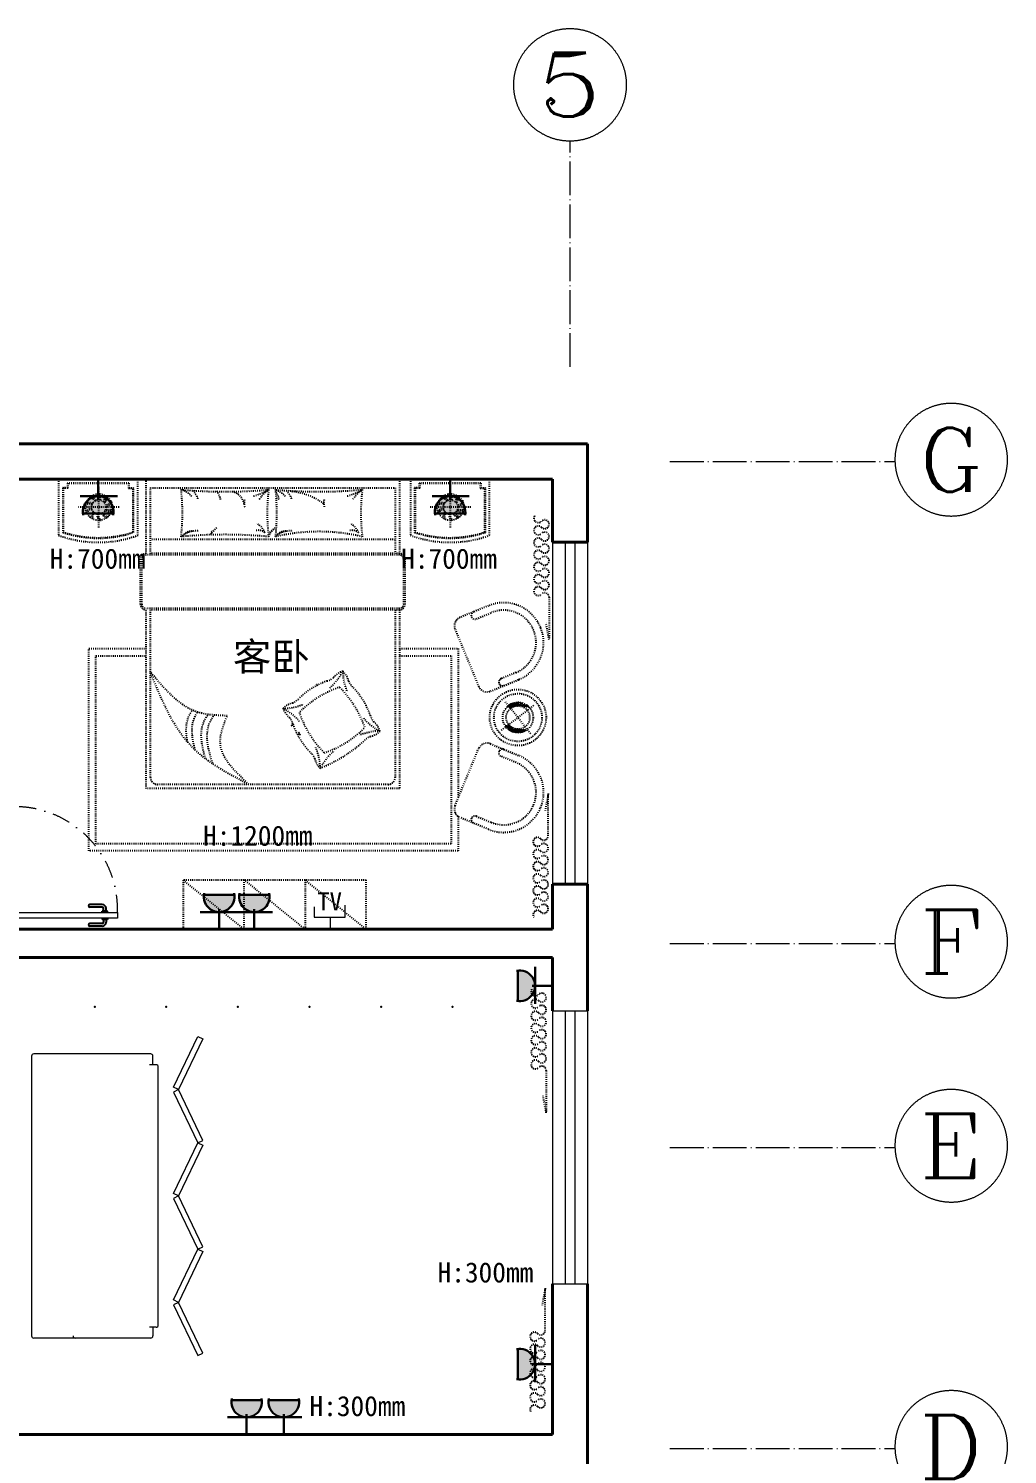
# Model space of a CAD drawing. Header units: millimetres. Extents: x -64529 to 3079702, y -28926 to 77119.
# Drawn here: x -47546 to -40590, y 9888 to 20021 of the extents above; entities that cross this region are included whole.
import ezdxf
from ezdxf.enums import TextEntityAlignment as Align

# ---------------------------------------------------------------- set-up
doc = ezdxf.new("R2010")
doc.units = ezdxf.units.MM
doc.header["$LTSCALE"] = 10
for name, pattern in [('ACAD_ISO03W100', [30, 12, -18]), ('ACAD_ISO04W100', [30.5, 24, -3, 0.5, -3]), ('DASHDOT', [25.4, 12.7, -6.35, 0, -6.35])]:
    doc.linetypes.add(name, pattern=pattern)
doc.layers.get('0').update_dxf_attribs({"color": 255})
for name, color, linetype, lineweight in [('1弱电插座布置图', 6, 'Continuous', 30), ('1强电插座布置图', 1, 'Continuous', 30), ('A__轴线', 3, 'ACAD_ISO04W100', 0), ('图层1', 7, 'Continuous', 40), ('地下家具内线', 167, 'Continuous', 5), ('地下家具外线', 56, 'Continuous', 20), ('家具线', 52, 'Continuous', 15), ('平面', 45, 'Continuous', 5), ('门窗', 5, 'Continuous', 9), ('黄安－轨迹', 144, 'DASHDOT', 15)]:
    doc.layers.add(name, color=color, linetype=linetype, lineweight=lineweight)
doc.layers.add('A—缺憾分析文字', color=40, linetype='Continuous')
doc.layers.add('家具内线', color=8, linetype='Continuous')
doc.styles.add('_TCH_AXIS', font='COMPLEX', dxfattribs={"bigfont": 'GBCBIG'})
doc.styles.add('COMPLEX', font='COMPLEX')
doc.styles.get("Standard").update_dxf_attribs({"font": ''})
doc.styles.add('宋', font='')
doc.styles.add('宋体', font='', dxfattribs={"height": 2.5})
doc.styles.get('Standard').set_extended_font_data('SimSun')
doc.styles.get('宋').set_extended_font_data('FangSong_GB2312')
doc.styles.get('宋体').set_extended_font_data('SimSun')

# ---------------------------------------------------------------- blocks, each defined once
blk = doc.blocks.new('_AXISO')
blk.add_circle((0, 0), 0.5)
at = {"style": 'COMPLEX', "width": 1.041667}
blk.add_attdef('A', text='', height=0.56, rotation=360, dxfattribs=at).set_placement((0.74875, -0.28), (1.24875, -0.28), align=Align.FIT)
blk = doc.blocks.new('20180421.144813')
at = {"layer": 'A__轴线'}
for p, q in [((20830, 18863), (20830, 20468)), ((21540, 18192), (23139, 18192)), ((21540, 14767), (23139, 14767)), ((21540, 13317), (23139, 13317)), ((21540, 11177), (23139, 11177))]:
    blk.add_line(p, q, dxfattribs=at)
ref = blk.add_blockref('_AXISO', (20830, 20868), dxfattribs=dict(at, xscale=800, yscale=800, zscale=800, rotation=179.9999965934954))
ref.add_attrib('A', '5', dxfattribs={"color": 7, "height": 453, "rotation": 360, "style": '_TCH_AXIS', "width": 1.5}).set_placement((20603, 20642), (21056, 20642), align=Align.FIT)
ref = blk.add_blockref('_AXISO', (23539, 18204), dxfattribs=dict(at, xscale=-800, yscale=800, zscale=800))
ref.add_attrib('A', 'G', dxfattribs={"color": 7, "height": 453, "style": '_TCH_AXIS', "width": 1.166667}).set_placement((23312, 17977), (23765, 17977), align=Align.FIT)
ref = blk.add_blockref('_AXISO', (23539, 14779), dxfattribs=dict(at, xscale=-800, yscale=800, zscale=800))
ref.add_attrib('A', 'F', dxfattribs={"color": 7, "height": 453, "style": '_TCH_AXIS', "width": 1.3125}).set_placement((23312, 14552), (23765, 14552), align=Align.FIT)
ref = blk.add_blockref('_AXISO', (23539, 13329), dxfattribs=dict(at, xscale=-800, yscale=800, zscale=800))
ref.add_attrib('A', 'E', dxfattribs={"color": 7, "height": 453, "style": '_TCH_AXIS', "width": 1.3125}).set_placement((23312, 13102), (23765, 13102), align=Align.FIT)
ref = blk.add_blockref('_AXISO', (23539, 11189), dxfattribs=dict(at, xscale=-800, yscale=800, zscale=800))
ref.add_attrib('A', 'D', dxfattribs={"color": 7, "height": 453, "style": '_TCH_AXIS', "width": 1.235294}).set_placement((23312, 10962), (23765, 10962), align=Align.FIT)
blk = doc.blocks.new('fhrhrthrthr')
at = {"layer": '1强电插座布置图', "linetype": 'ByBlock'}
h = blk.add_hatch(color=1, dxfattribs=at)
edge = h.paths.add_edge_path()
edge.add_ellipse((202250, 8956), major_axis=(-76.8, -76.8), ratio=1, start_angle=308.0428, end_angle=501.9572, ccw=False)
edge.add_line((202142, 8969), (202358, 8969))
at = {"layer": '1强电插座布置图', "color": 1}
for p, q in [((202142, 8969), (202358, 8969)), ((202114, 8847), (202378, 8847)), ((202205, 8857), (202205, 8857)), ((202250, 8724), (202250, 8868))]:
    blk.add_line(p, q, dxfattribs=at)
blk.add_ellipse((202250, 8956), major_axis=(0, 109), ratio=1, start_param=1.348329, end_param=4.934795, dxfattribs=at)
blk = doc.blocks.new('erghherher')
at = {"layer": '1弱电插座布置图', "lineweight": 9}
for p, q in [((3068512, -5449546), (3068512, -5449621)), ((3068732, -5449621), (3068732, -5449534)), ((3068512, -5449621), (3068732, -5449621)), ((3068626, -5449621), (3068626, -5449707))]:
    blk.add_line(p, q, dxfattribs=at)
at = {"layer": '1弱电插座布置图', "lineweight": 9, "ltscale": 20, "insert": (3068533, -5449443), "char_height": 129.35, "width": 114.37, "attachment_point": 1, "style": '宋'}
blk.add_mtext('{\\fSimSun|b0|i0|c134|p2;TV}', dxfattribs=at)
blk = doc.blocks.new('fewfwfew')
at = {"layer": '家具内线'}
for p, q in [((708264, 17846), (708245, 17846)), ((708264, 17856), (708264, 17817)), ((708274, 17856), (708264, 17856)), ((708312, 17856), (708322, 17856)), ((708322, 17856), (708322, 17817)), ((708322, 17846), (708341, 17846)), ((708216, 17817), (708216, 17731)), ((708235, 17817), (708235, 17731)), ((708264, 17827), (708245, 17827)), ((708274, 17817), (708264, 17817)), ((708312, 17817), (708322, 17817)), ((708322, 17827), (708341, 17827)), ((708351, 17817), (708351, 17731)), ((708370, 17817), (708370, 17731))]:
    blk.add_line(p, q, dxfattribs=at)
for centre, radius, start, end in [((708245, 17817), 28.9, 90, 180), ((708341, 17817), 28.9, 0, 90), ((708245, 17817), 9.63, 90, 180), ((708341, 17817), 9.63, 0, 90), ((708226, 17731), 9.63, 180, 0), ((708361, 17731), 9.63, 180, 0)]:
    blk.add_arc(centre, radius, start, end, dxfattribs=at)

msp = doc.modelspace()

# ---------------------------------------------------------------- linework, layer by layer
at = {"layer": 'A—缺憾分析文字', "color": 250, "linetype": 'ACAD_ISO03W100', "ltscale": 0.05}
for p, q in [((-47269.4, 16756.9), (-47302.4, 16756.9)), ((-47266.4, 16753.9), (-47302.4, 16753.9)), ((-47269.4, 16789.9), (-47269.4, 16756.9)), ((-47266.4, 16789.9), (-47266.4, 16753.9)), ((-47047.5, 16475.7), (-47047.5, 16764.1)), ((-46925.9, 16819.9), (-45125.9, 16819.9)), ((-46835.7, 16789.9), (-46835.7, 16753.9)), ((-46835.7, 16753.9), (-46799.7, 16753.9)), ((-46832.7, 16789.9), (-46832.7, 16756.9)), ((-46832.7, 16756.9), (-46799.7, 16756.9)), ((-46710.4, 16289.9), (-46710.4, 16819.9)), ((-46680.4, 16289.9), (-46680.4, 16758.1)), ((-46680.4, 16758.1), (-45660.4, 16758.1)), ((-45660.4, 16758.1), (-44984.9, 16758.1)), ((-45660.4, 16758.1), (-44940.4, 16758.1)), ((-44940.4, 16758.1), (-44940.4, 16289.9)), ((-44910.4, 16819.9), (-44910.4, 16289.9)), ((-44769.8, 16756.9), (-44802.8, 16756.9)), ((-44766.8, 16753.9), (-44802.8, 16753.9)), ((-44769.8, 16789.9), (-44769.8, 16756.9)), ((-44766.8, 16789.9), (-44766.8, 16753.9)), ((-44547.9, 16475.7), (-44547.9, 16764.1)), ((-44336.1, 16789.9), (-44336.1, 16753.9)), ((-44336.1, 16753.9), (-44300.1, 16753.9)), ((-44333.1, 16789.9), (-44333.1, 16756.9)), ((-44333.1, 16756.9), (-44300.1, 16756.9)), ((-46903.3, 16619.9), (-47191.7, 16619.9)), ((-44403.7, 16619.9), (-44692.1, 16619.9)), ((-44940.4, 16389.9), (-46680.4, 16389.9)), ((-46750.7, 15930.1), (-46750.7, 16249.7)), ((-46740.7, 15930.1), (-46740.7, 16249.7)), ((-44910.7, 16279.9), (-46710.7, 16279.9)), ((-44910.7, 16289.9), (-46680.4, 16289.9)), ((-44880.7, 15930.1), (-44880.7, 16249.7)), ((-44870.7, 15930.1), (-44870.7, 16249.7)), ((-44910.7, 15899.9), (-46710.7, 15899.9)), ((-46710.4, 14619.9), (-46710.4, 15889.9)), ((-44910.7, 15889.9), (-46680.4, 15889.9)), ((-46680.4, 14699.9), (-46680.4, 15889.9)), ((-44940.4, 15889.9), (-44940.4, 14699.9)), ((-44910.4, 15889.9), (-44910.4, 14619.9)), ((-44384.5, 15875.6), (-44480.3, 15836)), ((-44515.5, 15751.4), (-44348.6, 15347.1)), ((-44264, 15312), (-44061.8, 15395.4)), ((-44186.5, 15035.6), (-43951.3, 15214.3)), ((-43977.1, 15009.3), (-44160.7, 15240.7)), ((-44110.2, 15197.3), (-44145.7, 15201.4)), ((-44108.9, 15198), (-44144.9, 15202.1)), ((-44106.3, 15199.4), (-44143.4, 15203.6)), ((-44104.9, 15200.1), (-44142.6, 15204.4)), ((-44102, 15201.4), (-44140.9, 15205.9)), ((-44100.4, 15202.1), (-44140.1, 15206.6)), ((-44097.1, 15203.3), (-44138.4, 15208.1)), ((-44095.2, 15204), (-44137.5, 15208.8)), ((-44091.3, 15205.2), (-44135.6, 15210.3)), ((-44089, 15205.8), (-44134.7, 15211)), ((-44084, 15206.9), (-44132.7, 15212.5)), ((-44080.9, 15207.4), (-44131.7, 15213.2)), ((-44073.1, 15208.1), (-44129.7, 15214.6)), ((-44066.2, 15208.2), (-44128.6, 15215.4)), ((-43992.1, 15201.3), (-44126.4, 15216.8)), ((-43993.1, 15202.3), (-44125.2, 15217.5)), ((-43995, 15204.2), (-44122.9, 15218.9)), ((-43996.1, 15205.2), (-44121.6, 15219.6)), ((-43998.3, 15207.1), (-44119.1, 15221)), ((-43999.4, 15208.1), (-44117.7, 15221.7)), ((-44001.8, 15210), (-44114.9, 15223)), ((-44109.4, 15197.7), (-44106, 15226.7)), ((-44106, 15226.7), (-44109.4, 15197.7)), ((-44103.4, 15227.6), (-44106.7, 15199.2)), ((-44100.8, 15228.5), (-44104, 15200.5)), ((-44098.2, 15229.3), (-44101.4, 15201.7)), ((-44095.6, 15229.9), (-44098.7, 15202.7)), ((-44093, 15230.6), (-44096.1, 15203.7)), ((-44090.4, 15231.1), (-44093.5, 15204.5)), ((-44087.8, 15231.6), (-44090.9, 15205.3)), ((-44085.3, 15232), (-44088.3, 15206)), ((-44082.7, 15232.4), (-44085.7, 15206.5)), ((-44080.2, 15232.7), (-44083.1, 15207)), ((-44077.6, 15232.9), (-44080.6, 15207.4)), ((-44075.1, 15233.1), (-44078, 15207.7)), ((-44072.6, 15233.2), (-44075.5, 15208)), ((-44070, 15233.3), (-44072.9, 15208.1)), ((-44067.5, 15233.3), (-44070.4, 15208.2)), ((-44065, 15233.2), (-44067.9, 15208.2)), ((-44062.5, 15233.1), (-44065.4, 15208.2)), ((-44060, 15232.9), (-44062.9, 15208)), ((-44057.5, 15232.7), (-44060.4, 15207.8)), ((-44055, 15232.4), (-44057.9, 15207.5)), ((-44052.5, 15232), (-44055.4, 15207.1)), ((-44050.1, 15231.6), (-44052.9, 15206.7)), ((-43990.3, 15199.5), (-44052.6, 15206.6)), ((-44047.6, 15231.2), (-44050.5, 15206.2)), ((-44045.1, 15230.6), (-44048, 15205.6)), ((-44042.7, 15230.1), (-44045.6, 15204.9)), ((-44040.3, 15229.4), (-44043.2, 15204.2)), ((-44124.5, 15062.9), (-44160.5, 15067.1)), ((-44121, 15060), (-44158.7, 15064.4)), ((-44117.1, 15057.1), (-44156.8, 15061.6)), ((-44112.5, 15054), (-44154.7, 15058.9)), ((-44106.8, 15050.8), (-44152.5, 15056.1)), ((-44099.3, 15047.5), (-44150.1, 15053.3)), ((-44085.2, 15043.3), (-44147.6, 15050.5)), ((-44012.6, 15032.4), (-44144.8, 15047.6)), ((-44016.2, 15030.3), (-44141.7, 15044.8)), ((-44020.1, 15028.3), (-44138.4, 15041.9)), ((-44024.4, 15026.2), (-44134.7, 15038.9)), ((-44029.1, 15024.3), (-44130.6, 15035.9)), ((-44128.2, 15034.3), (-44124.9, 15063.3)), ((-44034.3, 15022.3), (-44126, 15032.9)), ((-44125.8, 15032.8), (-44122.6, 15061.3)), ((-44123.5, 15031.4), (-44120.3, 15059.4)), ((-44121.1, 15030.1), (-44117.9, 15057.7)), ((-44040.3, 15020.5), (-44120.5, 15029.7)), ((-44118.8, 15028.8), (-44115.6, 15056)), ((-44116.4, 15027.6), (-44113.3, 15054.5)), ((-44114, 15026.5), (-44110.9, 15053.1)), ((-44111.6, 15025.4), (-44108.6, 15051.7)), ((-44109.2, 15024.4), (-44106.2, 15050.5)), ((-44106.8, 15023.5), (-44084.7, 15047.2)), ((-44104.4, 15022.6), (-44101.4, 15048.3)), ((-44101.9, 15021.8), (-44099, 15047.3)), ((-44099.5, 15021.1), (-44096.6, 15046.4)), ((-44097.1, 15020.4), (-44094.2, 15045.6)), ((-44094.6, 15019.7), (-44091.7, 15044.9)), ((-44092.2, 15019.2), (-44089.3, 15044.2)), ((-44089.7, 15018.7), (-44086.8, 15043.6)), ((-44087.2, 15018.2), (-44084.4, 15043.1)), ((-44084.8, 15017.8), (-44081.9, 15042.7)), ((-44082.3, 15017.5), (-44079.4, 15042.4)), ((-44079.8, 15017.2), (-44076.9, 15042.1)), ((-44077.3, 15017), (-44074.4, 15041.9)), ((-44074.8, 15016.8), (-44071.9, 15041.8)), ((-44072.3, 15016.7), (-44069.4, 15041.7)), ((-44009.3, 15034.6), (-44071.6, 15041.7)), ((-44069.8, 15016.7), (-44066.9, 15041.7)), ((-44067.3, 15016.7), (-44064.4, 15041.8)), ((-44064.7, 15016.7), (-44061.8, 15042)), ((-44515.5, 14498.6), (-44348.6, 14902.8)), ((-44264, 14938), (-44061.8, 14854.6)), ((-44910.4, 14619.9), (-46710.4, 14619.9)), ((-44990.4, 14649.9), (-46630.4, 14649.9)), ((-44384.5, 14374.4), (-44480.3, 14413.9)), ((-45146.7, 13969.9), (-46446.7, 13969.9)), ((-46446.7, 13969.9), (-46446.7, 13619.9)), ((-46446.7, 13969.9), (-46013.4, 13619.9)), ((-46013.4, 13619.9), (-46013.4, 13969.9)), ((-45580.1, 13619.9), (-46013.4, 13969.9)), ((-45580.1, 13969.9), (-45580.1, 13619.9)), ((-45580.1, 13969.9), (-45146.7, 13619.9)), ((-45146.7, 13619.9), (-45146.7, 13969.9))]:
    msp.add_line(p, q, dxfattribs=at)
for points in [[(-46769.7, 16419.9), (-46769.7, 16819.9), (-47332.4, 16819.9), (-47332.4, 16419.9, 0.1777166)], [(-44270.1, 16419.9), (-44270.1, 16819.9), (-44832.8, 16819.9), (-44832.8, 16419.9, 0.1777166)], [(-44203.1, 15366, 0.4142945), (-44168.2, 15351.5), (-44061.8, 15395.4, 0.4141528), (-43907.9, 15765.6, 0.4142764), (-44278.1, 15919.4), (-44384.5, 15875.6, 0.4141367), (-44399, 15840.7, 0.4145821), (-44364.2, 15826.2), (-44364.1, 15826.3), (-44257.8, 15870.1, -0.41428), (-43957.2, 15745.2, -0.4141495), (-44082.2, 15444.7), (-44188.6, 15400.9), (-44188.6, 15400.8, 0.4138484), (-44203.1, 15366)], [(-44203.1, 14883.9, -0.4142945), (-44168.2, 14898.4), (-44061.8, 14854.6, -0.4141528), (-43907.9, 14484.4, -0.4142764), (-44278.1, 14330.5), (-44384.5, 14374.4, -0.4141367), (-44399, 14409.3, -0.4145821), (-44364.2, 14423.7), (-44364.1, 14423.7), (-44257.8, 14379.9, 0.41428), (-43957.2, 14504.7, 0.4141495), (-44082.2, 14805.3), (-44188.6, 14849.1), (-44188.6, 14849.1, -0.4138484), (-44203.1, 14883.9)]]:
    msp.add_lwpolyline(points, format="xyb", close=True, dxfattribs=at)
for points in [[(-47302.4, 16756.9), (-47302.4, 16440.8, 0.1628678), (-46799.7, 16440.8), (-46799.7, 16756.9)], [(-47299.4, 16756.9), (-47299.4, 16443, 0.1613282), (-46802.7, 16443), (-46802.7, 16756.9)], [(-44802.8, 16756.9), (-44802.8, 16440.8, 0.1628678), (-44300.1, 16440.8), (-44300.1, 16756.9)], [(-44799.8, 16756.9), (-44799.8, 16443, 0.1613282), (-44303.1, 16443), (-44303.1, 16756.9)], [(-43951, 16557.1, 0.8923786), (-43901.4, 16519.6, -2.5), (-43901.4, 16476.4, 2.5), (-43901.4, 16433.2, -0.677033), (-43847.4, 16411.6, -0.677033), (-43901.4, 16390, 2.5), (-43901.4, 16346.8, -2.5), (-43901.4, 16303.6, 2.5), (-43901.4, 16260.4, -2.5), (-43901.4, 16217.2, 2.5), (-43901.4, 16174, -2.5), (-43901.4, 16130.8, 2.5), (-43901.4, 16087.6, -2.5), (-43901.4, 16044.4, 2.5), (-43901.4, 16001.2, -0.677033), (-43847.4, 15979.6), (-43847.4, 15679.3), (-43869.2, 15799)], [(-43956.9, 13706.8, -0.8923786), (-43907.3, 13744.3, 2.5), (-43907.3, 13787.5, -2.5), (-43907.3, 13830.7, 0.677033), (-43853.3, 13852.3, 0.677033), (-43907.3, 13873.9, -2.5), (-43907.3, 13917.1, 2.5), (-43907.3, 13960.3, -2.5), (-43907.3, 14003.5, 2.5), (-43907.3, 14046.7, -2.5), (-43907.3, 14089.9, 2.5), (-43907.3, 14133.1, -2.5), (-43907.3, 14176.3, 2.5), (-43907.3, 14219.5, -2.5), (-43907.3, 14262.7, 0.677033), (-43853.3, 14284.3), (-43853.3, 14584.7), (-43875.1, 14464.9)], [(-43971.2, 13193.9, 0.8923786), (-43921.5, 13156.3, -2.5), (-43921.5, 13113.1, 2.5), (-43921.5, 13069.9, -0.677033), (-43867.5, 13048.3, -0.677033), (-43921.5, 13026.7, 2.5), (-43921.5, 12983.5, -2.5), (-43921.5, 12940.3, 2.5), (-43921.5, 12897.1, -2.5), (-43921.5, 12853.9, 2.5), (-43921.5, 12810.7, -2.5), (-43921.5, 12767.5, 2.5), (-43921.5, 12724.3, -2.5), (-43921.5, 12681.1, 2.5), (-43921.5, 12637.9, -0.677033), (-43867.5, 12616.3), (-43867.5, 12316), (-43889.3, 12435.8)], [(-43978.5, 10191.4, -0.8923786), (-43928.9, 10228.9, 2.5), (-43928.9, 10272.1, -2.5), (-43928.9, 10315.3, 0.677033), (-43874.9, 10336.9, 0.677033), (-43928.9, 10358.5, -2.5), (-43928.9, 10401.7, 2.5), (-43928.9, 10444.9, -2.5), (-43928.9, 10488.1, 2.5), (-43928.9, 10531.3, -2.5), (-43928.9, 10574.5, 2.5), (-43928.9, 10617.7, -2.5), (-43928.9, 10660.9, 2.5), (-43928.9, 10704.1, -2.5), (-43928.9, 10747.3, 0.677033), (-43874.9, 10768.9), (-43874.9, 11069.2), (-43896.7, 10949.5)]]:
    msp.add_lwpolyline(points, format="xyb", dxfattribs=at)
for points in [[(-46832.7, 16789.9), (-47269.4, 16789.9)], [(-46832.7, 16786.9), (-47269.4, 16786.9)], [(-44333.1, 16789.9), (-44769.8, 16789.9)], [(-44333.1, 16786.9), (-44769.8, 16786.9)], [(-44494.2, 14421.8), (-44494.2, 14176.7), (-47117.3, 14176.7), (-47117.3, 15614.5), (-46710.4, 15614.5)], [(-44910.4, 15614.5), (-44494.2, 15614.5), (-44494.2, 14550)], [(-44910.4, 15564.5), (-44544.2, 15564.5), (-44544.2, 14226.7), (-47067.3, 14226.7), (-47067.3, 15564.5), (-46710.4, 15564.5)]]:
    msp.add_lwpolyline(points, dxfattribs=at)
for centre, radius in [((-47047.5, 16619.9), 94.2), ((-47047.5, 16619.9), 51), ((-44547.9, 16619.9), 94.2), ((-44547.9, 16619.9), 51), ((-44068.9, 15125), 200), ((-44068.9, 15125), 170), ((-44068.9, 15125), 108.3), ((-44068.9, 15125), 83.3)]:
    msp.add_circle(centre, radius, dxfattribs=at)
for centre, radius, start, end in [((-46151, 20147.9), 3417.7, 264.7893, 275.2107), ((-48058.6, 16577.2), 1606, 354.02798, 5.97202), ((-46561.4, 16515.3), 252, 45.84152, 65.35435), ((-46474.2, 16633.1), 139.9, 19.64419, 49.46457), ((-46309.8, 16651.6), 130, 10.10133, 38.1826), ((-46122.8, 16622.2), 110.3, 11.13105, 78.47945), ((-46018.3, 17023.7), 331.1, 282.4767, 302.46209), ((-45590.1, 16431.8), 400.6, 128.72081, 143.50647), ((-44419.7, 16577.2), 1430.7, 173.29311, 186.70689), ((-45894.3, 16651.6), 130, 10.10133, 38.1826), ((-45483, 20092.8), 3362.6, 264.74675, 275.25325), ((-47388.1, 16577.2), 1606, 354.02798, 5.97202), ((-45895.9, 16515.3), 252, 45.84152, 65.35435), ((-45808.7, 16633.1), 139.9, 19.64419, 49.46457), ((-45711.5, 16294.1), 436.9, 53.09704, 86.56302), ((-45352.8, 17023.7), 331.1, 282.4767, 302.46209), ((-44924.6, 16431.8), 400.6, 128.72081, 143.50647), ((-43754.2, 16577.2), 1430.7, 173.29311, 186.70689), ((-47112.6, 16596.2), 46.2, 67.46198, 127.69983), ((-47112.1, 16590.2), 60.5, 69.51025, 115.82997), ((-47114.1, 16639), 46.2, 31.46198, 91.69983), ((-47117.2, 16633.8), 60.5, 33.51025, 79.82997), ((-47090.2, 16674.5), 46.2, 355.46198, 55.69983), ((-47095.7, 16672.1), 60.5, 357.51025, 43.82997), ((-47050, 16689.1), 46.2, 319.46198, 19.69983), ((-47049, 16693.1), 60.5, 321.51025, 7.82997), ((-47001.9, 16679.9), 46.2, 283.46198, 343.69983), ((-47005.9, 16684.5), 60.5, 285.51025, 331.82997), ((-45931.8, 16649.3), 83.1, 163.88081, 204.10726), ((-45366.3, 16649.3), 83.1, 163.88081, 204.10726), ((-44613, 16596.2), 46.2, 67.46198, 127.69983), ((-44612.5, 16590.2), 60.5, 69.51025, 115.82997), ((-44614.5, 16639), 46.2, 31.46198, 91.69983), ((-44617.6, 16633.8), 60.5, 33.51025, 79.82997), ((-44590.6, 16674.5), 46.2, 355.46198, 55.69983), ((-44596.2, 16672.1), 60.5, 357.51025, 43.82997), ((-44550.4, 16689.1), 46.2, 319.46198, 19.69983), ((-44549.4, 16693.1), 60.5, 321.51025, 7.82997), ((-44502.3, 16679.9), 46.2, 283.46198, 343.69983), ((-44506.3, 16684.5), 60.5, 285.51025, 331.82997), ((-47082.2, 16557.9), 60.5, 105.51025, 151.82997), ((-47086.2, 16562.4), 46.2, 103.46198, 163.69983), ((-47039.2, 16549.3), 60.5, 141.51025, 187.82997), ((-47045.1, 16550.7), 46.2, 139.46198, 199.69983), ((-46999.3, 16567.7), 60.5, 177.51025, 223.82997), ((-47004.8, 16565.3), 46.2, 175.46198, 235.69983), ((-46977.8, 16606), 60.5, 213.51025, 259.82997), ((-46980.9, 16600.8), 46.2, 211.46198, 271.69983), ((-46976.1, 16652.2), 60.5, 249.51025, 295.82997), ((-46975.6, 16646.2), 46.2, 247.46198, 307.69983), ((-44582.7, 16557.9), 60.5, 105.51025, 151.82997), ((-44586.7, 16562.4), 46.2, 103.46198, 163.69983), ((-44539.6, 16549.3), 60.5, 141.51025, 187.82997), ((-44545.5, 16550.7), 46.2, 139.46198, 199.69983), ((-44499.7, 16567.7), 60.5, 177.51025, 223.82997), ((-44505.2, 16565.3), 46.2, 175.46198, 235.69983), ((-44478.2, 16606), 60.5, 213.51025, 259.82997), ((-44481.3, 16600.8), 46.2, 211.46198, 271.69983), ((-44476.5, 16652.2), 60.5, 249.51025, 295.82997), ((-44476, 16646.2), 46.2, 247.46198, 307.69983), ((-46151, 13036.2), 3388.2, 84.74394, 95.25606), ((-46358.7, 16314.5), 136.7, 83.16577, 135.59396), ((-46384.3, 16362.2), 86.6, 89.15441, 146.36512), ((-45916, 16177.7), 417.5, 134.91509, 143.79148), ((-46224.8, 16424.3), 28, 102.78134, 186.24572), ((-45914.6, 16379.2), 76, 51.44373, 103.51771), ((-45972.2, 16402.5), 111.1, 19.0104, 65.7084), ((-45500.5, 16177.7), 417.5, 134.91509, 143.79148), ((-45809.3, 16424.3), 28, 102.78134, 186.24572), ((-45693.2, 16314.5), 136.7, 83.16577, 135.59396), ((-45718.8, 16362.2), 86.6, 89.15441, 146.36512), ((-45483, 15098.6), 1347.2, 76.78981, 103.21019), ((-45249.1, 16379.2), 76, 51.44373, 103.51771), ((-45306.8, 16402.5), 111.1, 19.0104, 65.7084), ((-46710.4, 16249.6), 40.3, 90.42962, 179.83928), ((-46710.4, 16249.6), 30.3, 89.42774, 179.78587), ((-44911, 16249.6), 30.3, 0.21413, 90.57226), ((-44911, 16249.6), 40.3, 0.16072, 89.57038), ((-46710.4, 15930.2), 40.3, 180.16914, 270.43803), ((-46710.4, 15930.2), 30.3, 180.22534, 270.58358), ((-44911, 15930.2), 40.3, 270.43804, 359.83086), ((-44911, 15930.2), 30.3, 270.58359, 359.77466), ((-44455.6, 15776.1), 64.8, 112.42238, 202.42922), ((-45482.8, 15547.6), 173.6, 289.43921, 306.88817), ((-45680.2, 15643.7), 413.1, 311.70178, 332.56745), ((-45278, 15331.7), 126.7, 106.3196, 142.5603), ((-44900.6, 15464), 413.1, 181.47282, 202.3385), ((-45388, 15363), 117.1, 10.3495, 50.52736), ((-45256.7, 14889.3), 522.5, 108.79802, 135.0558), ((-45107.9, 14654.7), 722.2, 108.2923, 135.56152), ((-46008.1, 15251.5), 522.5, 11.2967, 12.94244), ((-45898.1, 14789.2), 788.3, 19.75303, 44.36698), ((-45117.8, 15462.2), 173.6, 206.7792, 224.22815), ((-45612.5, 14972.5), 522.5, 18.61156, 44.86935), ((-44288.7, 15371.9), 64.8, 202.42922, 292.42238), ((-45644.4, 15103.4), 126.7, 101.29352, 137.53422), ((-45747.2, 15601.9), 413.1, 271.28637, 292.15204), ((-45748, 15382.4), 173.6, 296.96565, 314.41461), ((-45929.5, 14822.9), 413.1, 41.51532, 62.381), ((-45601.4, 15237.7), 145, 199.64287, 231.22459), ((-45831.4, 15020.9), 173.6, 19.25276, 36.70171), ((-44899.4, 15412.6), 766.9, 199.20493, 224.54201), ((-44857.6, 15395), 413.1, 221.51532, 242.381), ((-44953.5, 15196.5), 173.6, 199.25276, 216.70171), ((-45668, 15071.4), 8.99, 92.36939, 307.18503), ((-45172.3, 15244.9), 522.5, 198.61156, 224.86935), ((-45625.1, 15006.9), 8.29, 319.67079, 220.32921), ((-45663.8, 15549.2), 708.8, 287.89853, 315.69094), ((-45039.9, 14616), 413.1, 91.28637, 112.15204), ((-45149.1, 15131.9), 145, 282.44278, 314.02449), ((-45170.1, 14992.4), 126.7, 16.13315, 52.37385), ((-45886.5, 14753.9), 413.1, 1.47282, 22.3385), ((-45887.9, 15778.2), 1095, 292.23561, 311.61821), ((-45039.1, 14835.5), 173.6, 116.96565, 134.41461), ((-44288.7, 14878.1), 64.8, 67.57762, 157.57078), ((-45667, 14755.1), 173.6, 26.7792, 44.22815), ((-45387.6, 14857.8), 126.7, 191.10706, 227.34776), ((-45106.9, 14574.2), 413.1, 131.70178, 152.56745), ((-46630.4, 14699.9), 50, 180, 270), ((-44990.4, 14699.9), 50, 270, 0), ((-44455.6, 14473.8), 64.8, 157.57078, 247.57762)]:
    msp.add_arc(centre, radius, start, end, dxfattribs=at)
for points in [[(-46133.8, 15137.3), (-46340.8, 15162.1), (-46680.4, 15449.9)], [(-45981, 14649.9), (-46374, 14905), (-46680.4, 15449.9)], [(-45981, 14649.9), (-46183.5, 14946.5), (-46133.8, 15137.3)]]:
    msp.add_spline(points, degree=3, dxfattribs=at)
for points, knots in [([(-46415.3, 14949.5), (-46415.3, 14949.7), (-46439.7, 15066.3), (-46417, 15129.2), (-46381.6, 15177.6)], [123.4701428, 123.4701428, 123.4701428, 123.4701428, 123.7598037, 333.8858664, 333.8858664, 333.8858664, 333.8858664]), ([(-46361.5, 14893.1), (-46366.1, 14909.6), (-46399.9, 15044.8), (-46377.7, 15116.2), (-46345.4, 15163.7)], [94.1840494, 94.1840494, 94.1840494, 94.1840494, 123.7598037, 323.3914112, 323.3914112, 323.3914112, 323.3914112]), ([(-46288, 14833.8), (-46295.5, 14856.9), (-46339.6, 15020), (-46307.6, 15096.4), (-46269.1, 15145.9)], [77.544423, 77.544423, 77.544423, 77.544423, 123.7598037, 344.9676297, 344.9676297, 344.9676297, 344.9676297]), ([(-46236.5, 14799.7), (-46246.7, 14824.4), (-46301.2, 15009.4), (-46265.4, 15091.5), (-46226.1, 15141.3)], [56.7211309, 56.7211309, 56.7211309, 56.7211309, 123.7598037, 347.9669913, 347.9669913, 347.9669913, 347.9669913])]:
    msp.add_open_spline(points, degree=3, knots=knots, dxfattribs=at)
for p in [(-47075.8, 13069.9), (-46567.2, 13069.9), (-46058.6, 13069.9), (-45550, 13069.9), (-45041.4, 13069.9), (-44532.8, 13069.9)]:
    msp.add_point(p, dxfattribs=at)
at = {"layer": '图层1', "color": 255, "lineweight": 40}
for p, q in [((-61554.2, 17069.9), (-43574.2, 17069.9)), ((-43574.2, 17069.9), (-43574.2, 16369.9)), ((-48954.2, 16819.9), (-43824.2, 16819.9)), ((-43824.2, 16819.9), (-43824.2, 16369.9)), ((-43824.2, 16369.9), (-43574.2, 16369.9)), ((-43824.2, 13939.9), (-43574.2, 13939.9)), ((-43824.2, 13939.9), (-43824.2, 13619.9)), ((-43574.2, 13939.9), (-43574.2, 13039.9)), ((-47964.2, 13619.9), (-43824.2, 13619.9)), ((-47964.2, 13419.9), (-43824.2, 13419.9)), ((-43824.2, 13419.9), (-43824.2, 13039.9)), ((-43824.2, 11099.9), (-43824.2, 10029.9)), ((-43574.2, 11099.9), (-43574.2, 9329.9)), ((-47864.2, 10029.9), (-43824.2, 10029.9))]:
    msp.add_line(p, q, dxfattribs=at)
at = {"layer": '地下家具内线', "color": 157, "lineweight": 5, "ltscale": 400}
msp.add_arc((-47214.6, 10730.9), 15.5, 180, 270, dxfattribs=at)
at = {"layer": '地下家具外线', "color": 45, "lineweight": 20, "ltscale": 400}
for p, q in [((-47524.2, 12718.9), (-47524.2, 10730.9)), ((-47214.6, 12734.3), (-47508.7, 12734.3)), ((-46678.3, 12734.3), (-47214.6, 12734.3)), ((-46662.8, 12657), (-46662.8, 12718.9)), ((-46639.6, 12657), (-46686, 12657)), ((-46624.2, 10808.2), (-46624.2, 12641.6)), ((-46639.6, 10792.8), (-46686, 10792.8)), ((-46662.8, 10792.8), (-46662.8, 10730.9)), ((-47214.6, 10715.5), (-47508.7, 10715.5)), ((-46678.3, 10715.5), (-47214.6, 10715.5))]:
    msp.add_line(p, q, dxfattribs=at)
for centre, start, end in [((-47508.7, 12718.9), 90, 180), ((-46678.3, 12718.9), 0, 90), ((-46639.6, 12641.6), 0, 90), ((-46639.6, 10808.2), 270, 0), ((-47508.7, 10730.9), 180, 270), ((-46678.3, 10730.9), 270, 0)]:
    msp.add_arc(centre, 15.5, start, end, dxfattribs=at)
at = {"layer": '家具线', "color": 45, "lineweight": 20}
for points in [[(-46516.8, 12498.2), (-46343.9, 12858.9), (-46307.8, 12841.6), (-46480.7, 12480.9)], [(-46516.8, 12463.6), (-46343.9, 12102.9), (-46307.8, 12120.2), (-46480.7, 12480.9)], [(-46516.8, 11742.2), (-46343.9, 12102.9), (-46307.8, 12085.6), (-46480.7, 11724.9)], [(-46516.8, 11707.6), (-46343.9, 11346.9), (-46307.8, 11364.2), (-46480.7, 11724.9)], [(-46516.8, 10986.2), (-46343.9, 11346.9), (-46307.8, 11329.6), (-46480.7, 10968.9)], [(-46516.8, 10951.6), (-46343.9, 10590.9), (-46307.8, 10608.2), (-46480.7, 10968.9)]]:
    msp.add_lwpolyline(points, close=True, dxfattribs=at)
at = {"layer": '平面', "color": 251, "lineweight": 0}
for p, q in [((-43734.2, 16369.9), (-43734.2, 13939.9)), ((-43664.2, 16369.9), (-43664.2, 13939.9)), ((-43734.2, 13039.9), (-43734.2, 11099.9)), ((-43664.2, 13039.9), (-43664.2, 11099.9))]:
    msp.add_line(p, q, dxfattribs=at)
at = {"layer": '门窗', "lineweight": 15}
for p, q in [((-43824.2, 16369.9), (-43824.2, 13939.9)), ((-43574.2, 16369.9), (-43574.2, 13939.9)), ((-43824.2, 13039.9), (-43574.2, 13039.9)), ((-43824.2, 13039.9), (-43824.2, 11099.9)), ((-43574.2, 13039.9), (-43574.2, 11099.9)), ((-43824.2, 11099.9), (-43574.2, 11099.9))]:
    msp.add_line(p, q, dxfattribs=at)
at = {"layer": '门窗', "color": 45, "lineweight": 15}
msp.add_lwpolyline([(-47704.2, 13699.9), (-47704, 13738.4), (-46913.8, 13738.4), (-46914, 13699.9)], close=True, dxfattribs=at)
at = {"layer": '黄安－轨迹', "color": 8, "lineweight": 9}
msp.add_arc((-47645.8, 13759.5), 732.2, 358.34991, 94.56912, dxfattribs=at)

# ---------------------------------------------------------------- block references
at = {"color": 251, "lineweight": 0, "rotation": 270}
msp.add_blockref('fewfwfew', (-64840.7, 722012.3), dxfattribs=at)
at = {"layer": '1弱电插座布置图', "color": 7, "rotation": 180}
for p in [(155199.2, 25544.1), (157698.8, 25544.1)]:
    msp.add_blockref('fhrhrthrthr', p, dxfattribs=at)
at = {"layer": '1弱电插座布置图', "color": 7}
for name, p in [('erghherher', (-3114028.3, 5463326.7)), ('fhrhrthrthr', (-248441.9, 4895.7)), ('fhrhrthrthr', (-248191.9, 4895.7)), ('fhrhrthrthr', (-248246.4, 1305.7)), ('fhrhrthrthr', (-247982.9, 1305.7))]:
    msp.add_blockref(name, p, dxfattribs=at)
at = {"layer": '1弱电插座布置图', "color": 7, "xscale": -1, "rotation": 90}
for p in [(-35099.9, 215468.5), (-35099.9, 212780.1)]:
    msp.add_blockref('fhrhrthrthr', p, dxfattribs=at)
at = {"layer": 'A__轴线', "color": 255}
msp.add_blockref('20180421.144813', (-64528.7, -1247.1), dxfattribs=at)

# ---------------------------------------------------------------- texts
at = {"layer": '1弱电插座布置图', "color": 45, "char_height": 142.88, "width": 2002.012, "attachment_point": 1}
for s, insert in [('H:700mm', (-47395.9, 16325.4, 0)), ('H:700mm', (-44898.5, 16325.4, 0)), ('H:1200mm', (-46306, 14356.5, 0)), ('H:300mm', (-44639.8, 11253.4, 0)), ('H:300mm', (-45549.9, 10303.7, 0))]:
    msp.add_mtext(s, dxfattribs=dict(at, insert=insert))
at = {"layer": 'A—缺憾分析文字', "color": 250, "linetype": 'ACAD_ISO03W100', "ltscale": 0.05, "style": '宋体'}
msp.add_text('客卧', height=200, dxfattribs=at).set_placement((-46093.9, 15457.2))
at = {"layer": 'A—缺憾分析文字', "color": 250, "linetype": 'ACAD_ISO03W100', "ltscale": 0.05, "flags": 9}
for tag, s in [('XSIZE', '1600'), ('YSIZE', '600')]:
    msp.add_attdef(tag, (-45562, 14620.4), s, height=0.5, rotation=180, dxfattribs=at)

doc.saveas('drawing.dxf')
